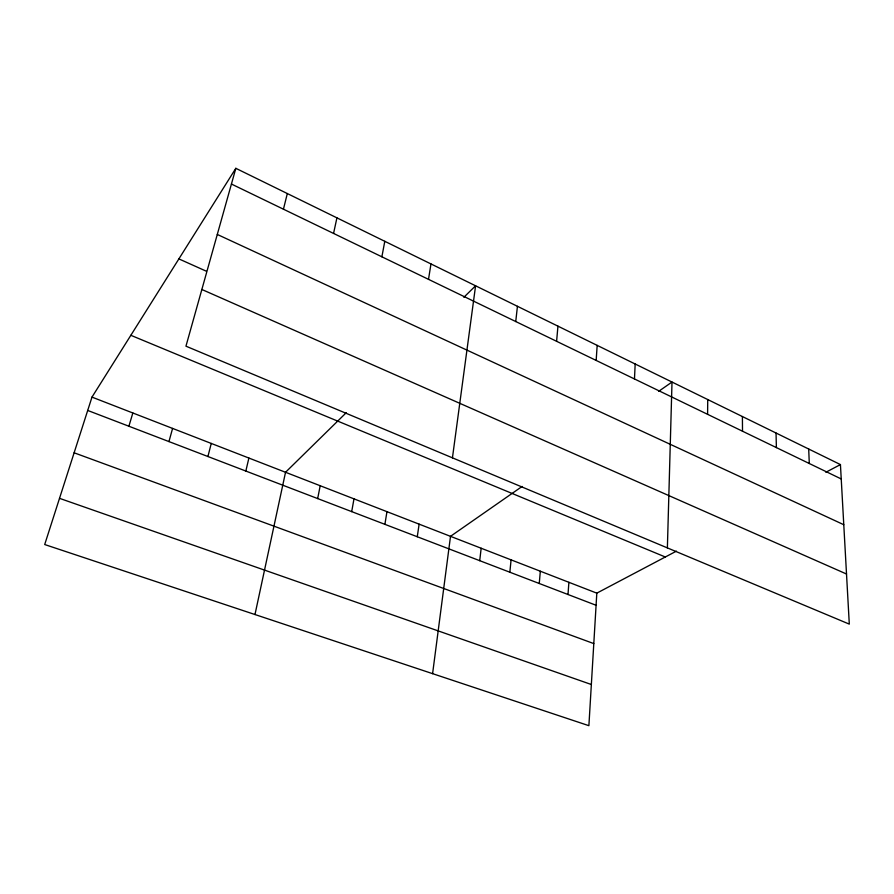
<?xml version="1.0" encoding="UTF-8"?>
<svg xmlns="http://www.w3.org/2000/svg" width="894" height="894" viewBox="0 0 894 894"><rect width="100%" height="100%" fill="white"/><g stroke="black" fill="none" stroke-linecap="round" stroke-linejoin="round"><path stroke-width="1.34" d="M707.59 414.324L707.735 399.551M667.382 547.899L672.009 382.04L658.576 391.404M634.472 378.967L635.176 363.992M676.412 551.14L596.812 593.147L588.889 725.682L44.7 544.535L91.981 397.115L235.837 168.318L840.438 464.578L849.3 624.124L185.952 346.179L235.837 168.318M596.164 360.438L597.17 345.375M568.003 594.51L568.886 582.307M539.261 583.491L540.322 571.21M556.604 341.307L557.945 326.154M509.837 572.227L511.089 559.856M515.749 321.549L517.436 306.296M479.72 560.683L481.162 548.234M432.595 673.663L450.509 536.333L522.13 486.448M452.442 457.84L475.586 285.789L463.874 297.277M417.274 536.746L419.118 524.152M428.505 279.353L430.975 263.931M384.901 524.342L386.957 511.659M351.7 511.625L353.99 498.852M381.883 256.801L384.789 241.302M317.672 498.573L320.197 485.733M254.98 614.536L285.532 472.278L346.246 412.704M333.563 233.435L336.926 217.857M245.839 471.049L248.89 458.041M283.443 209.196L287.32 193.54M207.922 456.521L211.252 443.435M168.955 441.58L172.587 428.416M128.892 426.237L132.837 412.983M825.866 472.267L840.438 464.578M59.518 498.338L591.347 684.513M74.124 452.789L593.795 643.591M87.701 410.447L596.086 605.272M91.981 397.115L596.812 593.147M130.848 335.306L665.315 556.996M201.854 289.477L846.517 574.015M178.889 258.902L206.346 271.217M217.298 234.452L843.78 524.711M231.434 184.041L841.243 478.961M808.701 449.023L809.293 463.505M776.037 433.02L776.394 447.603M742.4 416.537L742.512 431.21"/></g></svg>
